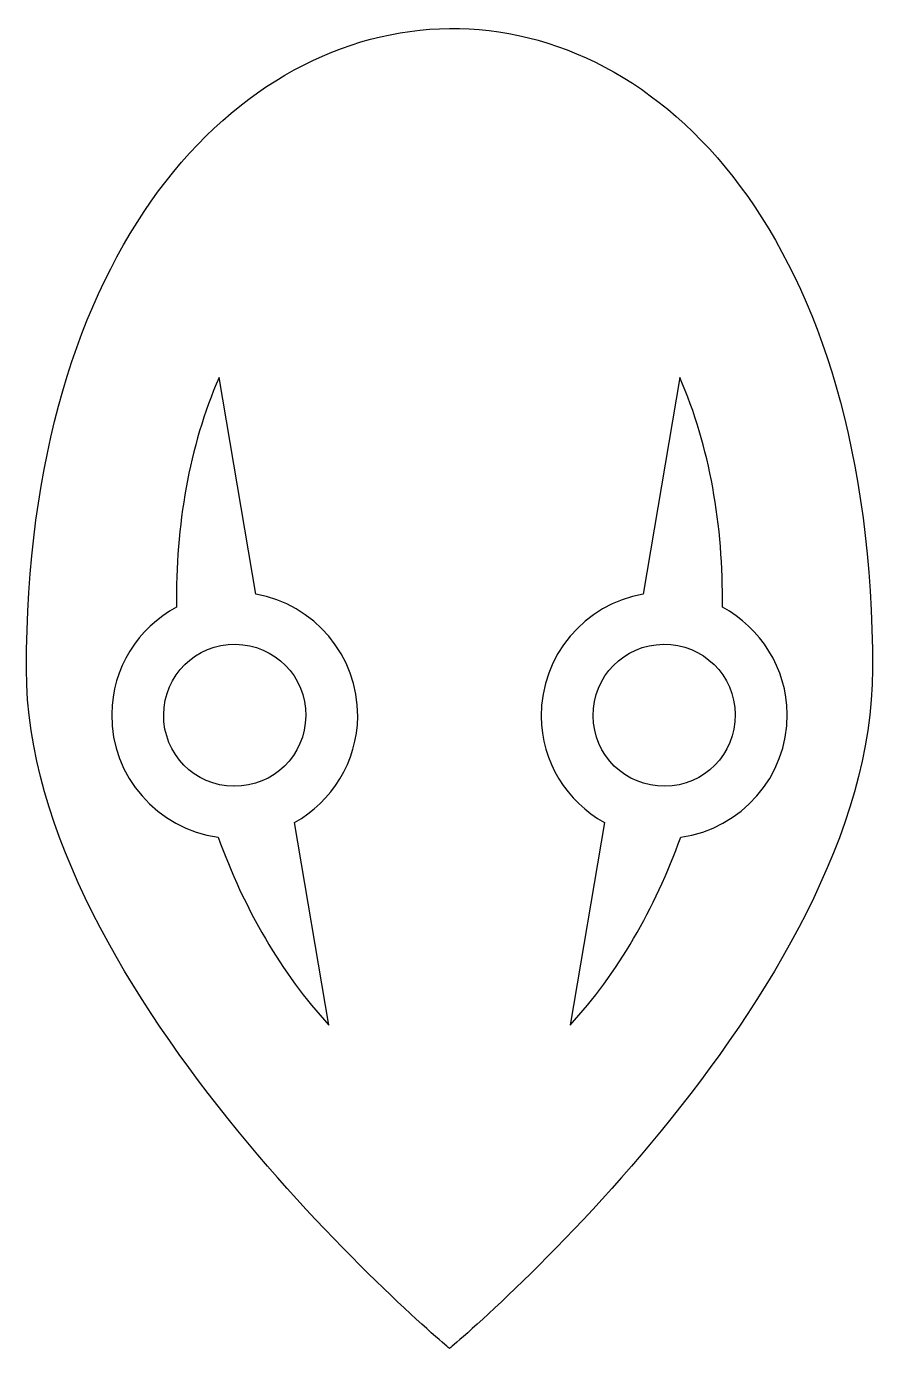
# Model space of a CAD drawing. Header units: centimetres. Extents: x -6.4 to 6.4, y -10 to 10.
import ezdxf

# ---------------------------------------------------------------- set-up
doc = ezdxf.new("R2010")
doc.units = ezdxf.units.CM
doc.header["$MEASUREMENT"] = 0
doc.layers.add('Layer 1', color=7, linetype='Continuous')

msp = doc.modelspace()

# ---------------------------------------------------------------- linework, layer by layer
at = {"layer": 'Layer 1'}
for points, knots in [([(-0.01451, 9.99777), (-3.21928, 9.96699), (-6.42404, 6.69897), (-6.42404, 0.28594), (-6.42404, 0.28594), (-6.42404, -4.64716), (-0.01451, -10.00958), (-0.01451, -10.00958), (-0.01451, -10.00958), (-0.01451, -10.00958), (6.39532, -4.6478), (6.39502, 0.28598), (6.39502, 0.28598), (6.3951, 6.82235), (3.19025, 10.02868), (-0.01451, 9.99785), (-0.01451, 9.99785), (-0.01451, 9.99785), (-0.01451, 9.99777), (-0.01451, 9.99777)], [0, 0, 0, 0, 0.16666667, 0.16666667, 0.16666667, 0.16666667, 0.33333333, 0.33333333, 0.33333333, 0.33333333, 0.5, 0.5, 0.5, 0.5, 0.66666667, 0.66666667, 0.66666667, 0.66666667, 1, 1, 1, 1]), ([(-3.50652, 4.70696), (-3.50652, 4.70696), (-2.94906, 1.42448), (-2.94906, 1.42448), (-2.94906, 1.42448), (-2.06868, 1.27057), (-1.39673, 0.4932), (-1.4047, -0.42821), (-1.4047, -0.42821), (-1.41073, -1.11833), (-1.79703, -1.71998), (-2.36141, -2.03717), (-2.36141, -2.03717), (-2.36141, -2.03717), (-1.84089, -5.10755), (-1.84089, -5.10755), (-1.84089, -5.10755), (-2.56196, -4.32744), (-3.12862, -3.34008), (-3.51972, -2.25856), (-3.51972, -2.25856), (-4.43363, -2.13404), (-5.14078, -1.34056), (-5.13264, -0.39528), (-5.13264, -0.39528), (-5.12648, 0.30513), (-4.72901, 0.91488), (-4.15089, 1.22819), (-4.15089, 1.22819), (-4.16582, 2.46055), (-3.95894, 3.66634), (-3.50648, 4.70705), (-3.50648, 4.70705), (-3.50648, 4.70705), (-3.50652, 4.70696), (-3.50652, 4.70696)], [0, 0, 0, 0, 0.1, 0.1, 0.1, 0.1, 0.2, 0.2, 0.2, 0.2, 0.3, 0.3, 0.3, 0.3, 0.4, 0.4, 0.4, 0.4, 0.5, 0.5, 0.5, 0.5, 0.6, 0.6, 0.6, 0.6, 0.7, 0.7, 0.7, 0.7, 0.8, 0.8, 0.8, 0.8, 1, 1, 1, 1]), ([(3.47624, 4.70696), (3.9287, 3.66634), (4.13554, 2.4605), (4.12057, 1.2281), (4.12057, 1.2281), (4.69869, 0.91488), (5.09625, 0.30504), (5.10232, -0.39537), (5.10232, -0.39537), (5.11054, -1.34057), (4.40339, -2.13408), (3.4894, -2.25865), (3.4894, -2.25865), (3.09829, -3.34013), (2.53303, -4.32754), (1.81196, -5.1076), (1.81196, -5.1076), (1.81196, -5.1076), (2.3324, -2.03862), (2.3324, -2.03862), (2.3324, -2.03862), (1.76718, -1.7216), (1.38042, -1.11906), (1.37443, -0.42823), (1.37443, -0.42823), (1.36642, 0.49356), (2.03908, 1.27101), (2.92014, 1.42446), (2.92014, 1.42446), (2.92014, 1.42446), (3.47625, 4.70703), (3.47625, 4.70703), (3.47625, 4.70703), (3.47625, 4.70703), (3.47624, 4.70696), (3.47624, 4.70696)], [0, 0, 0, 0, 0.1, 0.1, 0.1, 0.1, 0.2, 0.2, 0.2, 0.2, 0.3, 0.3, 0.3, 0.3, 0.4, 0.4, 0.4, 0.4, 0.5, 0.5, 0.5, 0.5, 0.6, 0.6, 0.6, 0.6, 0.7, 0.7, 0.7, 0.7, 0.8, 0.8, 0.8, 0.8, 1, 1, 1, 1]), ([(-3.25882, 0.66415), (-3.85773, 0.66934), (-4.33942, 0.19693), (-4.34465, -0.40186), (-4.34465, -0.40186), (-4.34979, -0.99955), (-3.87827, -1.48043), (-3.28117, -1.48769), (-3.28117, -1.48769), (-3.28117, -1.48769), (-3.27725, -1.48769), (-3.27725, -1.48769), (-3.27725, -1.48769), (-2.67825, -1.49296), (-2.19788, -1.01933), (-2.19269, -0.42042), (-2.19269, -0.42042), (-2.1875, 0.17862), (-2.65978, 0.65895), (-3.2587, 0.66414), (-3.2587, 0.66414), (-3.2587, 0.66414), (-3.25882, 0.66415), (-3.25882, 0.66415)], [0, 0, 0, 0, 0.14285714, 0.14285714, 0.14285714, 0.14285714, 0.28571429, 0.28571429, 0.28571429, 0.28571429, 0.42857143, 0.42857143, 0.42857143, 0.42857143, 0.57142857, 0.57142857, 0.57142857, 0.57142857, 0.71428571, 0.71428571, 0.71428571, 0.71428571, 1, 1, 1, 1]), ([(3.22851, 0.66415), (2.62951, 0.65896), (2.15723, 0.17863), (2.16242, -0.42041), (2.16242, -0.42041), (2.16769, -1.01932), (2.64933, -1.49295), (3.24825, -1.48768), (3.24825, -1.48768), (3.84725, -1.48254), (4.31957, -1.00089), (4.31438, -0.40185), (4.31438, -0.40185), (4.30915, 0.19694), (3.82747, 0.66934), (3.22855, 0.66416), (3.22855, 0.66416), (3.22855, 0.66416), (3.22851, 0.66415), (3.22851, 0.66415)], [0, 0, 0, 0, 0.16666667, 0.16666667, 0.16666667, 0.16666667, 0.33333333, 0.33333333, 0.33333333, 0.33333333, 0.5, 0.5, 0.5, 0.5, 0.66666667, 0.66666667, 0.66666667, 0.66666667, 1, 1, 1, 1])]:
    msp.add_open_spline(points, degree=3, knots=knots, dxfattribs=at)

doc.saveas('drawing.dxf')
